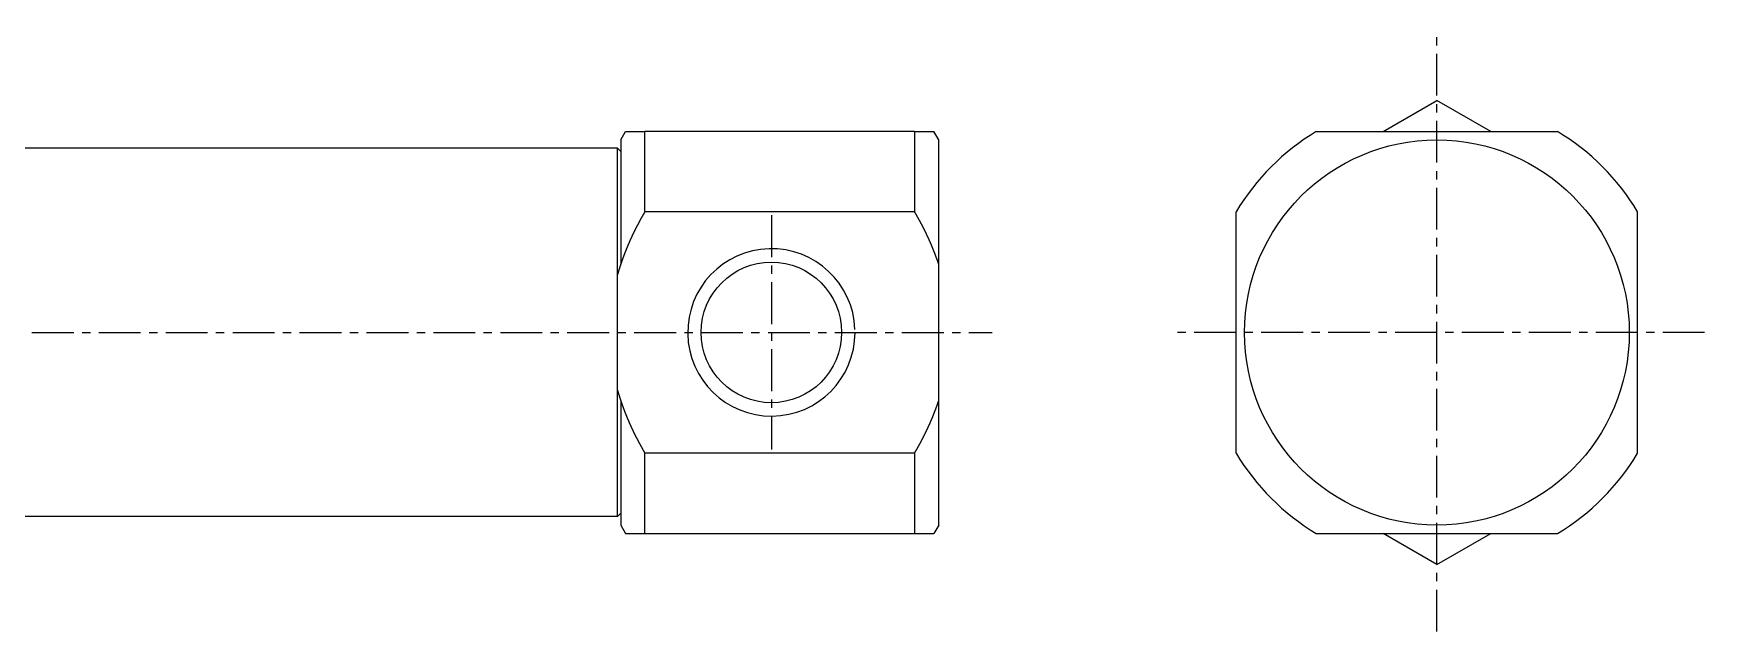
# Model space of a CAD drawing. Extents: x 69 to 225, y 65 to 130.
# Drawn here: x 175.21 to 225.15, y 102.68 to 120.53 of the extents above; entities that cross this region are included whole.
import ezdxf

# ---------------------------------------------------------------- set-up
doc = ezdxf.new("R2010")
doc.units = 0
doc.linetypes.add('CENTER', pattern=[2, 1.25, -0.25, 0.25, -0.25])
doc.layers.get('0').update_dxf_attribs({"linetype": 'CONTINUOUS'})
doc.layers.add('CENTER', color=1, linetype='CENTER')

msp = doc.modelspace()

# ---------------------------------------------------------------- linework, layer by layer
at = {"color": 7, "linetype": 'CONTINUOUS'}
for p, q in [((215.545, 117.606), (217.152, 118.535)), ((218.76, 117.606), (217.152, 118.535)), ((192.762, 117.359), (192.906, 117.609)), ((192.906, 117.609), (193.483, 117.609)), ((193.483, 115.214), (193.483, 117.609)), ((201.54, 117.609), (193.483, 117.609)), ((201.54, 117.609), (201.54, 115.214)), ((201.54, 117.609), (202.117, 117.609)), ((202.262, 117.359), (202.117, 117.609)), ((213.547, 117.606), (220.758, 117.606)), ((213.547, 117.606), (220.758, 117.606)), ((192.662, 117.109), (138.862, 117.109)), ((192.662, 106.109), (192.662, 117.109)), ((192.762, 117.009), (192.662, 117.109)), ((192.762, 117.359), (192.762, 113.651)), ((202.262, 105.859), (202.262, 117.359)), ((193.483, 115.214), (201.54, 115.214)), ((211.152, 108.001), (211.152, 115.212)), ((211.152, 108.001), (211.152, 115.212)), ((223.152, 108.001), (223.152, 115.212)), ((223.152, 108.001), (223.152, 115.212)), ((211.152, 108.142), (211.152, 111.606)), ((223.152, 108.142), (223.152, 111.606)), ((192.762, 109.566), (192.762, 105.859)), ((193.483, 105.609), (193.483, 108.003)), ((201.54, 108.003), (193.483, 108.003)), ((201.54, 108.003), (201.54, 105.609)), ((192.662, 106.109), (138.862, 106.109)), ((192.762, 106.209), (192.662, 106.109)), ((192.762, 105.859), (192.906, 105.609)), ((192.906, 105.609), (193.483, 105.609)), ((193.483, 105.609), (201.54, 105.609)), ((201.54, 105.609), (202.117, 105.609)), ((202.262, 105.859), (202.117, 105.609)), ((213.547, 105.606), (220.758, 105.606)), ((213.547, 105.606), (220.758, 105.606)), ((217.152, 104.678), (215.545, 105.606)), ((217.152, 104.678), (218.76, 105.606))]:
    msp.add_line(p, q, dxfattribs=at)
at = {"color": 7}
for points in [[(193.483, 115.214, 0), (193.48, 115.208, 0), (193.476, 115.202, 0), (193.472, 115.196, 0), (193.469, 115.189, 0), (193.465, 115.183, 0), (193.462, 115.177, 0), (193.458, 115.171, 0), (193.454, 115.165, 0), (193.451, 115.158, 0), (193.447, 115.152, 0), (193.443, 115.146, 0), (193.44, 115.14, 0), (193.436, 115.134, 0), (193.433, 115.127, 0), (193.429, 115.121, 0), (193.425, 115.115, 0), (193.422, 115.109, 0), (193.418, 115.102, 0), (193.415, 115.096, 0), (193.411, 115.09, 0), (193.407, 115.084, 0), (193.404, 115.077, 0), (193.4, 115.071, 0), (193.397, 115.065, 0), (193.393, 115.059, 0), (193.39, 115.052, 0), (193.386, 115.046, 0), (193.383, 115.04, 0), (193.379, 115.034, 0), (193.376, 115.027, 0), (193.372, 115.021, 0), (193.369, 115.015, 0), (193.365, 115.009, 0), (193.362, 115.002, 0), (193.358, 114.996, 0), (193.355, 114.99, 0), (193.351, 114.983, 0), (193.348, 114.977, 0), (193.344, 114.971, 0), (193.341, 114.965, 0), (193.337, 114.958, 0), (193.334, 114.952, 0), (193.33, 114.946, 0), (193.327, 114.939, 0), (193.323, 114.933, 0), (193.32, 114.927, 0), (193.317, 114.92, 0), (193.313, 114.914, 0), (193.31, 114.908, 0), (193.306, 114.901, 0), (193.303, 114.895, 0), (193.299, 114.889, 0), (193.296, 114.882, 0), (193.293, 114.876, 0), (193.289, 114.87, 0), (193.286, 114.863, 0), (193.283, 114.857, 0), (193.279, 114.851, 0), (193.276, 114.844, 0), (193.272, 114.838, 0), (193.269, 114.832, 0), (193.266, 114.825, 0), (193.262, 114.819, 0), (193.259, 114.813, 0), (193.256, 114.806, 0), (193.252, 114.8, 0), (193.249, 114.793, 0), (193.246, 114.787, 0), (193.242, 114.781, 0), (193.239, 114.774, 0), (193.236, 114.768, 0), (193.233, 114.761, 0), (193.229, 114.755, 0), (193.226, 114.749, 0), (193.223, 114.742, 0), (193.219, 114.736, 0), (193.216, 114.729, 0), (193.213, 114.723, 0), (193.21, 114.717, 0), (193.206, 114.71, 0), (193.203, 114.704, 0), (193.2, 114.697, 0), (193.197, 114.691, 0), (193.193, 114.685, 0), (193.19, 114.678, 0), (193.187, 114.672, 0), (193.184, 114.665, 0), (193.181, 114.659, 0), (193.177, 114.652, 0), (193.174, 114.646, 0), (193.171, 114.64, 0), (193.168, 114.633, 0), (193.165, 114.627, 0), (193.162, 114.62, 0), (193.158, 114.614, 0), (193.155, 114.607, 0), (193.152, 114.601, 0), (193.149, 114.594, 0), (193.146, 114.588, 0), (193.143, 114.581, 0), (193.139, 114.575, 0), (193.136, 114.568, 0), (193.133, 114.562, 0), (193.13, 114.556, 0), (193.127, 114.549, 0), (193.124, 114.543, 0), (193.121, 114.536, 0), (193.118, 114.53, 0), (193.115, 114.523, 0), (193.112, 114.517, 0), (193.108, 114.51, 0), (193.105, 114.504, 0), (193.102, 114.497, 0), (193.099, 114.491, 0), (193.096, 114.484, 0), (193.093, 114.478, 0), (193.09, 114.471, 0), (193.087, 114.465, 0), (193.084, 114.458, 0), (193.081, 114.452, 0), (193.078, 114.445, 0), (193.075, 114.438, 0), (193.072, 114.432, 0), (193.069, 114.425, 0), (193.066, 114.419, 0), (193.063, 114.412, 0), (193.06, 114.406, 0), (193.057, 114.399, 0), (193.054, 114.393, 0), (193.051, 114.386, 0), (193.048, 114.38, 0), (193.045, 114.373, 0), (193.042, 114.367, 0), (193.039, 114.36, 0), (193.036, 114.353, 0), (193.033, 114.347, 0), (193.031, 114.34, 0), (193.028, 114.334, 0), (193.025, 114.327, 0), (193.022, 114.321, 0), (193.019, 114.314, 0), (193.016, 114.307, 0), (193.013, 114.301, 0), (193.01, 114.294, 0), (193.007, 114.288, 0), (193.004, 114.281, 0), (193.002, 114.274, 0), (192.999, 114.268, 0), (192.996, 114.261, 0), (192.993, 114.255, 0), (192.99, 114.248, 0), (192.987, 114.241, 0), (192.984, 114.235, 0), (192.982, 114.228, 0), (192.979, 114.222, 0), (192.976, 114.215, 0), (192.973, 114.208, 0), (192.97, 114.202, 0), (192.968, 114.195, 0), (192.965, 114.189, 0), (192.962, 114.182, 0), (192.959, 114.175, 0), (192.957, 114.169, 0), (192.954, 114.162, 0), (192.951, 114.155, 0), (192.948, 114.149, 0), (192.945, 114.142, 0), (192.943, 114.135, 0), (192.94, 114.129, 0), (192.937, 114.122, 0), (192.935, 114.115, 0), (192.932, 114.109, 0), (192.929, 114.102, 0), (192.926, 114.096, 0), (192.924, 114.089, 0), (192.921, 114.082, 0), (192.918, 114.076, 0), (192.916, 114.069, 0), (192.913, 114.062, 0), (192.91, 114.056, 0), (192.908, 114.049, 0), (192.905, 114.042, 0), (192.902, 114.035, 0), (192.9, 114.029, 0), (192.897, 114.022, 0), (192.894, 114.015, 0), (192.892, 114.009, 0), (192.889, 114.002, 0), (192.887, 113.995, 0), (192.884, 113.989, 0), (192.881, 113.982, 0), (192.879, 113.975, 0), (192.876, 113.969, 0), (192.874, 113.962, 0), (192.871, 113.955, 0), (192.868, 113.948, 0), (192.866, 113.942, 0), (192.863, 113.935, 0), (192.861, 113.928, 0), (192.858, 113.922, 0), (192.856, 113.915, 0), (192.853, 113.908, 0), (192.851, 113.901, 0), (192.848, 113.895, 0), (192.846, 113.888, 0), (192.843, 113.881, 0), (192.841, 113.874, 0), (192.838, 113.868, 0), (192.836, 113.861, 0), (192.833, 113.854, 0), (192.831, 113.847, 0), (192.828, 113.841, 0), (192.826, 113.834, 0), (192.823, 113.827, 0), (192.821, 113.82, 0), (192.818, 113.814, 0), (192.816, 113.807, 0), (192.813, 113.8, 0), (192.811, 113.793, 0), (192.809, 113.787, 0), (192.806, 113.78, 0), (192.804, 113.773, 0), (192.801, 113.766, 0), (192.799, 113.759, 0), (192.797, 113.753, 0), (192.794, 113.746, 0), (192.792, 113.739, 0), (192.79, 113.732, 0), (192.787, 113.726, 0), (192.785, 113.719, 0), (192.782, 113.712, 0), (192.78, 113.705, 0), (192.778, 113.698, 0), (192.775, 113.692, 0), (192.773, 113.685, 0), (192.771, 113.678, 0), (192.768, 113.671, 0), (192.766, 113.664, 0), (192.764, 113.658, 0), (192.762, 113.651, 0), (192.759, 113.644, 0), (192.757, 113.637, 0), (192.755, 113.63, 0), (192.753, 113.623, 0), (192.75, 113.617, 0), (192.748, 113.61, 0), (192.746, 113.603, 0), (192.744, 113.596, 0), (192.741, 113.589, 0), (192.739, 113.582, 0), (192.737, 113.576, 0), (192.735, 113.569, 0), (192.732, 113.562, 0), (192.73, 113.555, 0), (192.728, 113.548, 0), (192.726, 113.541, 0), (192.724, 113.535, 0), (192.722, 113.528, 0), (192.719, 113.521, 0), (192.717, 113.514, 0), (192.715, 113.507, 0), (192.713, 113.5, 0), (192.711, 113.493, 0), (192.709, 113.486, 0), (192.707, 113.48, 0), (192.704, 113.473, 0), (192.702, 113.466, 0), (192.7, 113.459, 0), (192.698, 113.452, 0), (192.696, 113.445, 0), (192.694, 113.438, 0), (192.692, 113.431, 0), (192.69, 113.425, 0), (192.688, 113.418, 0), (192.686, 113.411, 0), (192.684, 113.404, 0), (192.682, 113.397, 0), (192.68, 113.39, 0), (192.678, 113.383, 0), (192.676, 113.376, 0), (192.673, 113.369, 0), (192.671, 113.363, 0), (192.669, 113.356, 0), (192.668, 113.349, 0), (192.666, 113.342, 0), (192.664, 113.335, 0), (192.662, 113.328, 0)], [(202.262, 113.652, 0), (202.26, 113.657, 0), (202.258, 113.663, 0), (202.256, 113.669, 0), (202.254, 113.675, 0), (202.252, 113.68, 0), (202.25, 113.686, 0), (202.248, 113.692, 0), (202.246, 113.697, 0), (202.244, 113.703, 0), (202.242, 113.709, 0), (202.24, 113.714, 0), (202.238, 113.72, 0), (202.236, 113.726, 0), (202.234, 113.731, 0), (202.232, 113.737, 0), (202.23, 113.743, 0), (202.228, 113.748, 0), (202.226, 113.754, 0), (202.224, 113.76, 0), (202.222, 113.765, 0), (202.22, 113.771, 0), (202.218, 113.777, 0), (202.216, 113.782, 0), (202.214, 113.788, 0), (202.212, 113.794, 0), (202.21, 113.799, 0), (202.208, 113.805, 0), (202.206, 113.811, 0), (202.204, 113.816, 0), (202.202, 113.822, 0), (202.2, 113.828, 0), (202.198, 113.833, 0), (202.196, 113.839, 0), (202.194, 113.844, 0), (202.192, 113.85, 0), (202.19, 113.856, 0), (202.188, 113.861, 0), (202.186, 113.867, 0), (202.184, 113.873, 0), (202.182, 113.878, 0), (202.179, 113.884, 0), (202.177, 113.89, 0), (202.175, 113.895, 0), (202.173, 113.901, 0), (202.171, 113.906, 0), (202.169, 113.912, 0), (202.167, 113.918, 0), (202.165, 113.923, 0), (202.163, 113.929, 0), (202.16, 113.935, 0), (202.158, 113.94, 0), (202.156, 113.946, 0), (202.154, 113.951, 0), (202.152, 113.957, 0), (202.15, 113.963, 0), (202.148, 113.968, 0), (202.145, 113.974, 0), (202.143, 113.979, 0), (202.141, 113.985, 0), (202.139, 113.991, 0), (202.137, 113.996, 0), (202.134, 114.002, 0), (202.132, 114.007, 0), (202.13, 114.013, 0), (202.128, 114.019, 0), (202.126, 114.024, 0), (202.123, 114.03, 0), (202.121, 114.035, 0), (202.119, 114.041, 0), (202.117, 114.047, 0), (202.115, 114.052, 0), (202.112, 114.058, 0), (202.11, 114.063, 0), (202.108, 114.069, 0), (202.106, 114.074, 0), (202.103, 114.08, 0), (202.101, 114.086, 0), (202.099, 114.091, 0), (202.097, 114.097, 0), (202.094, 114.102, 0), (202.092, 114.108, 0), (202.09, 114.113, 0), (202.088, 114.119, 0), (202.085, 114.124, 0), (202.083, 114.13, 0), (202.081, 114.136, 0), (202.078, 114.141, 0), (202.076, 114.147, 0), (202.074, 114.152, 0), (202.072, 114.158, 0), (202.069, 114.163, 0), (202.067, 114.169, 0), (202.065, 114.174, 0), (202.062, 114.18, 0), (202.06, 114.186, 0), (202.058, 114.191, 0), (202.055, 114.197, 0), (202.053, 114.202, 0), (202.051, 114.208, 0), (202.048, 114.213, 0), (202.046, 114.219, 0), (202.044, 114.224, 0), (202.041, 114.23, 0), (202.039, 114.235, 0), (202.037, 114.241, 0), (202.034, 114.246, 0), (202.032, 114.252, 0), (202.029, 114.257, 0), (202.027, 114.263, 0), (202.025, 114.268, 0), (202.022, 114.274, 0), (202.02, 114.279, 0), (202.017, 114.285, 0), (202.015, 114.29, 0), (202.013, 114.296, 0), (202.01, 114.301, 0), (202.008, 114.307, 0), (202.005, 114.312, 0), (202.003, 114.318, 0), (202.001, 114.323, 0), (201.998, 114.329, 0), (201.996, 114.334, 0), (201.993, 114.34, 0), (201.991, 114.345, 0), (201.988, 114.351, 0), (201.986, 114.356, 0), (201.983, 114.362, 0), (201.981, 114.367, 0), (201.978, 114.373, 0), (201.976, 114.378, 0), (201.974, 114.384, 0), (201.971, 114.389, 0), (201.969, 114.395, 0), (201.966, 114.4, 0), (201.964, 114.406, 0), (201.961, 114.411, 0), (201.959, 114.417, 0), (201.956, 114.422, 0), (201.954, 114.427, 0), (201.951, 114.433, 0), (201.949, 114.438, 0), (201.946, 114.444, 0), (201.944, 114.449, 0), (201.941, 114.455, 0), (201.939, 114.46, 0), (201.936, 114.466, 0), (201.933, 114.471, 0), (201.931, 114.477, 0), (201.928, 114.482, 0), (201.926, 114.487, 0), (201.923, 114.493, 0), (201.921, 114.498, 0), (201.918, 114.504, 0), (201.916, 114.509, 0), (201.913, 114.515, 0), (201.91, 114.52, 0), (201.908, 114.525, 0), (201.905, 114.531, 0), (201.903, 114.536, 0), (201.9, 114.542, 0), (201.897, 114.547, 0), (201.895, 114.553, 0), (201.892, 114.558, 0), (201.89, 114.563, 0), (201.887, 114.569, 0), (201.884, 114.574, 0), (201.882, 114.58, 0), (201.879, 114.585, 0), (201.877, 114.59, 0), (201.874, 114.596, 0), (201.871, 114.601, 0), (201.869, 114.607, 0), (201.866, 114.612, 0), (201.863, 114.617, 0), (201.861, 114.623, 0), (201.858, 114.628, 0), (201.855, 114.634, 0), (201.853, 114.639, 0), (201.85, 114.644, 0), (201.847, 114.65, 0), (201.845, 114.655, 0), (201.842, 114.66, 0), (201.839, 114.666, 0), (201.837, 114.671, 0), (201.834, 114.677, 0), (201.831, 114.682, 0), (201.829, 114.687, 0), (201.826, 114.693, 0), (201.823, 114.698, 0), (201.821, 114.703, 0), (201.818, 114.709, 0), (201.815, 114.714, 0), (201.812, 114.72, 0), (201.81, 114.725, 0), (201.807, 114.73, 0), (201.804, 114.736, 0), (201.802, 114.741, 0), (201.799, 114.746, 0), (201.796, 114.752, 0), (201.793, 114.757, 0), (201.791, 114.762, 0), (201.788, 114.768, 0), (201.785, 114.773, 0), (201.782, 114.778, 0), (201.78, 114.784, 0), (201.777, 114.789, 0), (201.774, 114.794, 0), (201.771, 114.8, 0), (201.768, 114.805, 0), (201.766, 114.81, 0), (201.763, 114.816, 0), (201.76, 114.821, 0), (201.757, 114.826, 0), (201.754, 114.832, 0), (201.752, 114.837, 0), (201.749, 114.842, 0), (201.746, 114.847, 0), (201.743, 114.853, 0), (201.74, 114.858, 0), (201.738, 114.863, 0), (201.735, 114.869, 0), (201.732, 114.874, 0), (201.729, 114.879, 0), (201.726, 114.885, 0), (201.723, 114.89, 0), (201.721, 114.895, 0), (201.718, 114.9, 0), (201.715, 114.906, 0), (201.712, 114.911, 0), (201.709, 114.916, 0), (201.706, 114.922, 0), (201.703, 114.927, 0), (201.701, 114.932, 0), (201.698, 114.937, 0), (201.695, 114.943, 0), (201.692, 114.948, 0), (201.689, 114.953, 0), (201.686, 114.959, 0), (201.683, 114.964, 0), (201.68, 114.969, 0), (201.677, 114.974, 0), (201.675, 114.98, 0), (201.672, 114.985, 0), (201.669, 114.99, 0), (201.666, 114.995, 0), (201.663, 115.001, 0), (201.66, 115.006, 0), (201.657, 115.011, 0), (201.654, 115.016, 0), (201.651, 115.022, 0), (201.648, 115.027, 0), (201.645, 115.032, 0), (201.642, 115.037, 0), (201.639, 115.043, 0), (201.636, 115.048, 0), (201.634, 115.053, 0), (201.631, 115.058, 0), (201.628, 115.063, 0), (201.625, 115.069, 0), (201.622, 115.074, 0), (201.619, 115.079, 0), (201.616, 115.084, 0), (201.613, 115.09, 0), (201.61, 115.095, 0), (201.607, 115.1, 0), (201.604, 115.105, 0), (201.601, 115.11, 0), (201.598, 115.116, 0), (201.595, 115.121, 0), (201.592, 115.126, 0), (201.589, 115.131, 0), (201.586, 115.136, 0), (201.583, 115.142, 0), (201.58, 115.147, 0), (201.577, 115.152, 0), (201.574, 115.157, 0), (201.571, 115.162, 0), (201.568, 115.168, 0), (201.565, 115.173, 0), (201.562, 115.178, 0), (201.558, 115.183, 0), (201.555, 115.188, 0), (201.552, 115.193, 0), (201.549, 115.199, 0), (201.546, 115.204, 0), (201.543, 115.209, 0), (201.54, 115.214, 0)], [(192.662, 109.889, 0), (192.664, 109.882, 0), (192.666, 109.875, 0), (192.667, 109.868, 0), (192.669, 109.861, 0), (192.671, 109.855, 0), (192.673, 109.848, 0), (192.676, 109.841, 0), (192.678, 109.834, 0), (192.68, 109.827, 0), (192.682, 109.82, 0), (192.684, 109.813, 0), (192.686, 109.806, 0), (192.688, 109.799, 0), (192.69, 109.792, 0), (192.692, 109.786, 0), (192.694, 109.779, 0), (192.696, 109.772, 0), (192.698, 109.765, 0), (192.7, 109.758, 0), (192.702, 109.751, 0), (192.704, 109.744, 0), (192.707, 109.737, 0), (192.709, 109.731, 0), (192.711, 109.724, 0), (192.713, 109.717, 0), (192.715, 109.71, 0), (192.717, 109.703, 0), (192.719, 109.696, 0), (192.722, 109.689, 0), (192.724, 109.683, 0), (192.726, 109.676, 0), (192.728, 109.669, 0), (192.73, 109.662, 0), (192.732, 109.655, 0), (192.735, 109.648, 0), (192.737, 109.641, 0), (192.739, 109.635, 0), (192.741, 109.628, 0), (192.744, 109.621, 0), (192.746, 109.614, 0), (192.748, 109.607, 0), (192.75, 109.6, 0), (192.753, 109.594, 0), (192.755, 109.587, 0), (192.757, 109.58, 0), (192.759, 109.573, 0), (192.762, 109.566, 0), (192.764, 109.56, 0), (192.766, 109.553, 0), (192.768, 109.546, 0), (192.771, 109.539, 0), (192.773, 109.532, 0), (192.775, 109.526, 0), (192.778, 109.519, 0), (192.78, 109.512, 0), (192.782, 109.505, 0), (192.785, 109.498, 0), (192.787, 109.492, 0), (192.79, 109.485, 0), (192.792, 109.478, 0), (192.794, 109.471, 0), (192.797, 109.464, 0), (192.799, 109.458, 0), (192.801, 109.451, 0), (192.804, 109.444, 0), (192.806, 109.437, 0), (192.809, 109.431, 0), (192.811, 109.424, 0), (192.813, 109.417, 0), (192.816, 109.41, 0), (192.818, 109.403, 0), (192.821, 109.397, 0), (192.823, 109.39, 0), (192.826, 109.383, 0), (192.828, 109.376, 0), (192.831, 109.37, 0), (192.833, 109.363, 0), (192.836, 109.356, 0), (192.838, 109.349, 0), (192.841, 109.343, 0), (192.843, 109.336, 0), (192.846, 109.329, 0), (192.848, 109.322, 0), (192.851, 109.316, 0), (192.853, 109.309, 0), (192.856, 109.302, 0), (192.858, 109.296, 0), (192.861, 109.289, 0), (192.863, 109.282, 0), (192.866, 109.275, 0), (192.868, 109.269, 0), (192.871, 109.262, 0), (192.874, 109.255, 0), (192.876, 109.249, 0), (192.879, 109.242, 0), (192.881, 109.235, 0), (192.884, 109.228, 0), (192.887, 109.222, 0), (192.889, 109.215, 0), (192.892, 109.208, 0), (192.894, 109.202, 0), (192.897, 109.195, 0), (192.9, 109.188, 0), (192.902, 109.182, 0), (192.905, 109.175, 0), (192.908, 109.168, 0), (192.91, 109.162, 0), (192.913, 109.155, 0), (192.916, 109.148, 0), (192.918, 109.142, 0), (192.921, 109.135, 0), (192.924, 109.128, 0), (192.926, 109.122, 0), (192.929, 109.115, 0), (192.932, 109.108, 0), (192.935, 109.102, 0), (192.937, 109.095, 0), (192.94, 109.088, 0), (192.943, 109.082, 0), (192.945, 109.075, 0), (192.948, 109.068, 0), (192.951, 109.062, 0), (192.954, 109.055, 0), (192.956, 109.048, 0), (192.959, 109.042, 0), (192.962, 109.035, 0), (192.965, 109.029, 0), (192.968, 109.022, 0), (192.97, 109.015, 0), (192.973, 109.009, 0), (192.976, 109.002, 0), (192.979, 108.995, 0), (192.982, 108.989, 0), (192.984, 108.982, 0), (192.987, 108.976, 0), (192.99, 108.969, 0), (192.993, 108.962, 0), (192.996, 108.956, 0), (192.999, 108.949, 0), (193.002, 108.943, 0), (193.004, 108.936, 0), (193.007, 108.929, 0), (193.01, 108.923, 0), (193.013, 108.916, 0), (193.016, 108.91, 0), (193.019, 108.903, 0), (193.022, 108.897, 0), (193.025, 108.89, 0), (193.028, 108.883, 0), (193.031, 108.877, 0), (193.033, 108.87, 0), (193.036, 108.864, 0), (193.039, 108.857, 0), (193.042, 108.851, 0), (193.045, 108.844, 0), (193.048, 108.837, 0), (193.051, 108.831, 0), (193.054, 108.824, 0), (193.057, 108.818, 0), (193.06, 108.811, 0), (193.063, 108.805, 0), (193.066, 108.798, 0), (193.069, 108.792, 0), (193.072, 108.785, 0), (193.075, 108.779, 0), (193.078, 108.772, 0), (193.081, 108.766, 0), (193.084, 108.759, 0), (193.087, 108.752, 0), (193.09, 108.746, 0), (193.093, 108.739, 0), (193.096, 108.733, 0), (193.099, 108.726, 0), (193.102, 108.72, 0), (193.105, 108.713, 0), (193.108, 108.707, 0), (193.112, 108.7, 0), (193.115, 108.694, 0), (193.118, 108.687, 0), (193.121, 108.681, 0), (193.124, 108.674, 0), (193.127, 108.668, 0), (193.13, 108.662, 0), (193.133, 108.655, 0), (193.136, 108.649, 0), (193.139, 108.642, 0), (193.143, 108.636, 0), (193.146, 108.629, 0), (193.149, 108.623, 0), (193.152, 108.616, 0), (193.155, 108.61, 0), (193.158, 108.603, 0), (193.162, 108.597, 0), (193.165, 108.59, 0), (193.168, 108.584, 0), (193.171, 108.578, 0), (193.174, 108.571, 0), (193.177, 108.565, 0), (193.181, 108.558, 0), (193.184, 108.552, 0), (193.187, 108.545, 0), (193.19, 108.539, 0), (193.193, 108.532, 0), (193.197, 108.526, 0), (193.2, 108.52, 0), (193.203, 108.513, 0), (193.206, 108.507, 0), (193.21, 108.5, 0), (193.213, 108.494, 0), (193.216, 108.488, 0), (193.219, 108.481, 0), (193.223, 108.475, 0), (193.226, 108.468, 0), (193.229, 108.462, 0), (193.233, 108.456, 0), (193.236, 108.449, 0), (193.239, 108.443, 0), (193.242, 108.436, 0), (193.246, 108.43, 0), (193.249, 108.424, 0), (193.252, 108.417, 0), (193.256, 108.411, 0), (193.259, 108.405, 0), (193.262, 108.398, 0), (193.266, 108.392, 0), (193.269, 108.385, 0), (193.272, 108.379, 0), (193.276, 108.373, 0), (193.279, 108.366, 0), (193.283, 108.36, 0), (193.286, 108.354, 0), (193.289, 108.347, 0), (193.293, 108.341, 0), (193.296, 108.335, 0), (193.299, 108.328, 0), (193.303, 108.322, 0), (193.306, 108.316, 0), (193.31, 108.309, 0), (193.313, 108.303, 0), (193.317, 108.297, 0), (193.32, 108.29, 0), (193.323, 108.284, 0), (193.327, 108.278, 0), (193.33, 108.271, 0), (193.334, 108.265, 0), (193.337, 108.259, 0), (193.341, 108.253, 0), (193.344, 108.246, 0), (193.348, 108.24, 0), (193.351, 108.234, 0), (193.355, 108.227, 0), (193.358, 108.221, 0), (193.362, 108.215, 0), (193.365, 108.209, 0), (193.369, 108.202, 0), (193.372, 108.196, 0), (193.376, 108.19, 0), (193.379, 108.183, 0), (193.383, 108.177, 0), (193.386, 108.171, 0), (193.39, 108.165, 0), (193.393, 108.158, 0), (193.397, 108.152, 0), (193.4, 108.146, 0), (193.404, 108.14, 0), (193.407, 108.133, 0), (193.411, 108.127, 0), (193.415, 108.121, 0), (193.418, 108.115, 0), (193.422, 108.108, 0), (193.425, 108.102, 0), (193.429, 108.096, 0), (193.433, 108.09, 0), (193.436, 108.084, 0), (193.44, 108.077, 0), (193.443, 108.071, 0), (193.447, 108.065, 0), (193.451, 108.059, 0), (193.454, 108.052, 0), (193.458, 108.046, 0), (193.462, 108.04, 0), (193.465, 108.034, 0), (193.469, 108.028, 0), (193.472, 108.022, 0), (193.476, 108.015, 0), (193.48, 108.009, 0), (193.483, 108.003, 0)], [(201.54, 108.003, 0), (201.543, 108.008, 0), (201.546, 108.013, 0), (201.549, 108.018, 0), (201.552, 108.024, 0), (201.555, 108.029, 0), (201.558, 108.034, 0), (201.562, 108.039, 0), (201.565, 108.044, 0), (201.568, 108.05, 0), (201.571, 108.055, 0), (201.574, 108.06, 0), (201.577, 108.065, 0), (201.58, 108.07, 0), (201.583, 108.076, 0), (201.586, 108.081, 0), (201.589, 108.086, 0), (201.592, 108.091, 0), (201.595, 108.096, 0), (201.598, 108.102, 0), (201.601, 108.107, 0), (201.604, 108.112, 0), (201.607, 108.117, 0), (201.61, 108.122, 0), (201.613, 108.128, 0), (201.616, 108.133, 0), (201.619, 108.138, 0), (201.622, 108.143, 0), (201.625, 108.148, 0), (201.628, 108.154, 0), (201.631, 108.159, 0), (201.634, 108.164, 0), (201.637, 108.169, 0), (201.64, 108.175, 0), (201.642, 108.18, 0), (201.645, 108.185, 0), (201.648, 108.19, 0), (201.651, 108.196, 0), (201.654, 108.201, 0), (201.657, 108.206, 0), (201.66, 108.211, 0), (201.663, 108.217, 0), (201.666, 108.222, 0), (201.669, 108.227, 0), (201.672, 108.232, 0), (201.675, 108.238, 0), (201.678, 108.243, 0), (201.68, 108.248, 0), (201.683, 108.253, 0), (201.686, 108.259, 0), (201.689, 108.264, 0), (201.692, 108.269, 0), (201.695, 108.275, 0), (201.698, 108.28, 0), (201.701, 108.285, 0), (201.704, 108.29, 0), (201.706, 108.296, 0), (201.709, 108.301, 0), (201.712, 108.306, 0), (201.715, 108.312, 0), (201.718, 108.317, 0), (201.721, 108.322, 0), (201.724, 108.327, 0), (201.726, 108.333, 0), (201.729, 108.338, 0), (201.732, 108.343, 0), (201.735, 108.349, 0), (201.738, 108.354, 0), (201.741, 108.359, 0), (201.743, 108.365, 0), (201.746, 108.37, 0), (201.749, 108.375, 0), (201.752, 108.38, 0), (201.755, 108.386, 0), (201.757, 108.391, 0), (201.76, 108.396, 0), (201.763, 108.402, 0), (201.766, 108.407, 0), (201.769, 108.412, 0), (201.771, 108.418, 0), (201.774, 108.423, 0), (201.777, 108.428, 0), (201.78, 108.434, 0), (201.782, 108.439, 0), (201.785, 108.444, 0), (201.788, 108.45, 0), (201.791, 108.455, 0), (201.793, 108.46, 0), (201.796, 108.466, 0), (201.799, 108.471, 0), (201.802, 108.476, 0), (201.804, 108.482, 0), (201.807, 108.487, 0), (201.81, 108.493, 0), (201.813, 108.498, 0), (201.815, 108.503, 0), (201.818, 108.509, 0), (201.821, 108.514, 0), (201.823, 108.519, 0), (201.826, 108.525, 0), (201.829, 108.53, 0), (201.832, 108.535, 0), (201.834, 108.541, 0), (201.837, 108.546, 0), (201.84, 108.552, 0), (201.842, 108.557, 0), (201.845, 108.562, 0), (201.848, 108.568, 0), (201.85, 108.573, 0), (201.853, 108.579, 0), (201.856, 108.584, 0), (201.858, 108.589, 0), (201.861, 108.595, 0), (201.864, 108.6, 0), (201.866, 108.606, 0), (201.869, 108.611, 0), (201.872, 108.616, 0), (201.874, 108.622, 0), (201.877, 108.627, 0), (201.879, 108.633, 0), (201.882, 108.638, 0), (201.885, 108.643, 0), (201.887, 108.649, 0), (201.89, 108.654, 0), (201.893, 108.66, 0), (201.895, 108.665, 0), (201.898, 108.67, 0), (201.9, 108.676, 0), (201.903, 108.681, 0), (201.906, 108.687, 0), (201.908, 108.692, 0), (201.911, 108.698, 0), (201.913, 108.703, 0), (201.916, 108.708, 0), (201.918, 108.714, 0), (201.921, 108.719, 0), (201.924, 108.725, 0), (201.926, 108.73, 0), (201.929, 108.736, 0), (201.931, 108.741, 0), (201.934, 108.747, 0), (201.936, 108.752, 0), (201.939, 108.757, 0), (201.941, 108.763, 0), (201.944, 108.768, 0), (201.946, 108.774, 0), (201.949, 108.779, 0), (201.951, 108.785, 0), (201.954, 108.79, 0), (201.956, 108.796, 0), (201.959, 108.801, 0), (201.961, 108.807, 0), (201.964, 108.812, 0), (201.966, 108.818, 0), (201.969, 108.823, 0), (201.971, 108.828, 0), (201.974, 108.834, 0), (201.976, 108.839, 0), (201.979, 108.845, 0), (201.981, 108.85, 0), (201.984, 108.856, 0), (201.986, 108.861, 0), (201.989, 108.867, 0), (201.991, 108.872, 0), (201.994, 108.878, 0), (201.996, 108.883, 0), (201.998, 108.889, 0), (202.001, 108.894, 0), (202.003, 108.9, 0), (202.006, 108.905, 0), (202.008, 108.911, 0), (202.011, 108.916, 0), (202.013, 108.922, 0), (202.015, 108.927, 0), (202.018, 108.933, 0), (202.02, 108.938, 0), (202.023, 108.944, 0), (202.025, 108.949, 0), (202.027, 108.955, 0), (202.03, 108.96, 0), (202.032, 108.966, 0), (202.034, 108.971, 0), (202.037, 108.977, 0), (202.039, 108.983, 0), (202.042, 108.988, 0), (202.044, 108.994, 0), (202.046, 108.999, 0), (202.049, 109.005, 0), (202.051, 109.01, 0), (202.053, 109.016, 0), (202.056, 109.021, 0), (202.058, 109.027, 0), (202.06, 109.032, 0), (202.063, 109.038, 0), (202.065, 109.043, 0), (202.067, 109.049, 0), (202.07, 109.055, 0), (202.072, 109.06, 0), (202.074, 109.066, 0), (202.077, 109.071, 0), (202.079, 109.077, 0), (202.081, 109.082, 0), (202.083, 109.088, 0), (202.086, 109.093, 0), (202.088, 109.099, 0), (202.09, 109.105, 0), (202.093, 109.11, 0), (202.095, 109.116, 0), (202.097, 109.121, 0), (202.099, 109.127, 0), (202.102, 109.132, 0), (202.104, 109.138, 0), (202.106, 109.144, 0), (202.108, 109.149, 0), (202.111, 109.155, 0), (202.113, 109.16, 0), (202.115, 109.166, 0), (202.117, 109.171, 0), (202.119, 109.177, 0), (202.122, 109.183, 0), (202.124, 109.188, 0), (202.126, 109.194, 0), (202.128, 109.199, 0), (202.13, 109.205, 0), (202.133, 109.211, 0), (202.135, 109.216, 0), (202.137, 109.222, 0), (202.139, 109.227, 0), (202.141, 109.233, 0), (202.144, 109.239, 0), (202.146, 109.244, 0), (202.148, 109.25, 0), (202.15, 109.255, 0), (202.152, 109.261, 0), (202.154, 109.267, 0), (202.157, 109.272, 0), (202.159, 109.278, 0), (202.161, 109.284, 0), (202.163, 109.289, 0), (202.165, 109.295, 0), (202.167, 109.3, 0), (202.169, 109.306, 0), (202.171, 109.312, 0), (202.174, 109.317, 0), (202.176, 109.323, 0), (202.178, 109.329, 0), (202.18, 109.334, 0), (202.182, 109.34, 0), (202.184, 109.345, 0), (202.186, 109.351, 0), (202.188, 109.357, 0), (202.19, 109.362, 0), (202.192, 109.368, 0), (202.194, 109.374, 0), (202.196, 109.379, 0), (202.199, 109.385, 0), (202.201, 109.391, 0), (202.203, 109.396, 0), (202.205, 109.402, 0), (202.207, 109.408, 0), (202.209, 109.413, 0), (202.211, 109.419, 0), (202.213, 109.425, 0), (202.215, 109.43, 0), (202.217, 109.436, 0), (202.219, 109.442, 0), (202.221, 109.447, 0), (202.223, 109.453, 0), (202.225, 109.459, 0), (202.227, 109.464, 0), (202.229, 109.47, 0), (202.231, 109.476, 0), (202.233, 109.481, 0), (202.235, 109.487, 0), (202.237, 109.493, 0), (202.239, 109.498, 0), (202.241, 109.504, 0), (202.243, 109.51, 0), (202.245, 109.515, 0), (202.247, 109.521, 0), (202.249, 109.527, 0), (202.25, 109.532, 0), (202.252, 109.538, 0), (202.254, 109.544, 0), (202.256, 109.549, 0), (202.258, 109.555, 0), (202.26, 109.561, 0), (202.262, 109.567, 0)]]:
    msp.add_polyline3d(points, dxfattribs=at)
at = {"color": 7, "linetype": 'CONTINUOUS'}
for centre, radius in [((217.152, 111.606), 5.75), ((197.262, 111.609), 2.1)]:
    msp.add_circle(centre, radius, dxfattribs=at)
for start, end in [(121.0027, 148.9973), (31.0027, 58.9973), (211.0027, 238.9973), (301.0027, 328.9973)]:
    msp.add_arc((217.152, 111.606), 7, start, end, dxfattribs=at)
at = {"color": 3, "linetype": 'CONTINUOUS'}
msp.add_arc((197.262, 111.609), 2.5, 2.1, 0, dxfattribs=at)
at = {"layer": 'CENTER', "color": 1, "linetype": 'CENTER'}
for p, q in [((217.152, 102.678), (217.152, 120.535)), ((197.262, 115.109), (197.262, 108.109)), ((97.162, 111.609), (203.862, 111.609)), ((225.152, 111.606), (209.152, 111.606))]:
    msp.add_line(p, q, dxfattribs=at)

doc.saveas('drawing.dxf')
